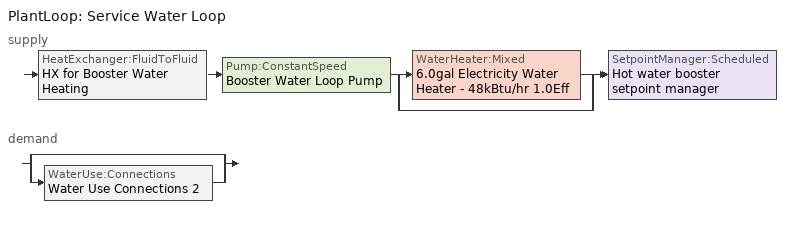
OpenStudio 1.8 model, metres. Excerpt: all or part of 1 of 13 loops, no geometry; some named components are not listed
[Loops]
PlantLoop 'Service Water Loop'
 supply: HeatExchanger:FluidToFluid 'HX for Booster Water Heating' > Pump:ConstantSpeed 'Booster Water Loop Pump' > split
  | WaterHeater:Mixed '6.0gal Electricity Water Heater - 48kBtu/hr 1.0Eff'
  | bypass
  join > SetpointManager:Scheduled 'Hot water booster setpoint manager'
 demand: split
  | bypass
  | WaterUse:Connections 'Water Use Connections 2'
[PlantLoop]
Service Water Loop: Plant Loop Volume {m3}=Autocalculate
[Sizing:Plant]
Service Water Loop: Loop Type=Heating; Design Loop Exit Temperature {C}=82.2222; Loop Design Temperature Difference {deltaC}=5; Sizing Option=NonCoincident; Zone Timesteps in Averaging Window=1; Coincident Sizing Factor Mode=None
[SetpointManager:Scheduled]
Hot water booster setpoint manager: Control Variable=Temperature; Schedule=Service Water Booster Temp - 180.0F
[Pump:ConstantSpeed]
Booster Water Loop Pump: Rated Flow Rate {m3/s}=autosize; Rated Pump Head {Pa}=0; Rated Power Consumption {W}=autosize; Motor Efficiency=1; Fraction of Motor Inefficiencies to Fluid Stream=0; Pump Control Type=Intermittent
[WaterHeater:Mixed]
6.0gal Electricity Water Heater - 48kBtu/hr 1.0Eff: Tank Volume {m3}=0.0227125; Setpoint Temperature Schedule=Service Water Booster Temp - 180.0F; Deadband Temperature Difference {deltaC}=2; Maximum Temperature Limit {C}=82.2222; Heater Control Type=Cycle; Heater Maximum Capacity {W}=14000; Heater Fuel Type=Electricity; Heater Thermal Efficiency=1; Off Cycle Parasitic Fuel Consumption Rate {W}=20; Off Cycle Parasitic Fuel Type=Electricity; Off Cycle Parasitic Heat Fraction to Tank=0.8; On Cycle Parasitic Fuel Type=Electricity; On Cycle Parasitic Heat Fraction to Tank=0; Ambient Temperature Indicator=Schedule; Ambient Temperature Schedule=Water Heater Ambient Temp Schedule - 70F 1; Off Cycle Loss Coefficient to Ambient Temperature {W/K}=0.796809; On Cycle Loss Coefficient to Ambient Temperature {W/K}=0.796809; Use Side Effectiveness=1; Source Side Effectiveness=1; Use Side Design Flow Rate {m3/s}=autosize; Source Side Design Flow Rate {m3/s}=autosize; Indirect Water Heating Recovery Time {hr}=1.5
[WaterUse:Connections]
Water Use Connections 2: Water Use Equipment Name 1=Booster Water Fixture - 23.7 gal/min at 180.0F
[WaterUse:Equipment:Definition]
Water Fixture Def - 23.7 gal/min: Peak Flow Rate {m3/s}=0.00149524; Target Temperature Schedule=Schedule Ruleset 6
[WaterUse:Equipment]
Booster Water Fixture - 23.7 gal/min at 180.0F: Water Use Equipment Definition=Water Fixture Def - 23.7 gal/min; Flow Rate Fraction Schedule=SchoolSecondary BLDG_SWH_SCH
[Schedule:Ruleset]
Name | Default Day Schedule | Summer Design Day Schedule | Winter Design Day Schedule
SchoolSecondary BLDG_SWH_SCH | SchoolSecondary BLDG_SWH_SCH Default | SchoolSecondary BLDG_SWH_SCH Summer Design Day | SchoolSecondary BLDG_SWH_SCH Winter Design Day
Service Water Booster Temp - 180.0F | Service Water Booster Temp - 180.0F Default
Water Heater Ambient Temp Schedule - 70F 1 | Water Heater Ambient Temp Schedule - 70F Default 1
Schedule Ruleset 6 | Schedule Day 70
[Schedule:Day]
SchoolSecondary BLDG_SWH_SCH Default; SchoolSecondary BLDG_SWH_SCH Summer Design Day 1; SchoolSecondary BLDG_SWH_SCH Summer Design Day 3; SchoolSecondary BLDG_SWH_SCH Summer Design Day 5: 24, 0, 0
SchoolSecondary BLDG_SWH_SCH Summer Design Day: 7, 0, 0.05, 8, 0, 0.1, 9, 0, 0.34, 10, 0, 0.6, 11, 0, 0.63, 12, 0, 0.72, 13, 0, 0.79, 14, 0, 0.83, 15, 0, 0.61, 16, 0, 0.65, 18, 0, 0.1, 19, 0, 0.19, 20, 0, 0.25, 22, 0, 0.22, 23, 0, 0.12, 24, 0, 0.09
SchoolSecondary BLDG_SWH_SCH Summer Design Day 2; SchoolSecondary BLDG_SWH_SCH Summer Design Day 6: 8, 0, 0, 9, 0, 0.34, 10, 0, 0.6, 11, 0, 0.63, 12, 0, 0.72, 13, 0, 0.79, 14, 0, 0.83, 15, 0, 0.61, 16, 0, 0.65, 18, 0, 0.1, 19, 0, 0.19, 20, 0, 0.25, 24, 0, 0
SchoolSecondary BLDG_SWH_SCH Winter Design Day: 9, 0, 0.03, 13, 0, 0.05, 24, 0, 0.03
SchoolSecondary BLDG_SWH_SCH Summer Design Day 4: 8, 0, 0, 18, 0, 0.1, 19, 0, 0.19, 20, 0, 0.25, 24, 0, 0
Service Water Booster Temp - 180.0F Default; Schedule Day 70: 24, 0, 82.2222
Water Heater Ambient Temp Schedule - 70F Default 1: 24, 0, 21.1111
[Schedule:Rule] Schedule Ruleset=SchoolSecondary BLDG_SWH_SCH; Date Specification Type=DateRange
Name | Rule Order | Day Schedule | Apply Sunday | Apply Saturday | Start Month | Start Day | End Month | End Day | Apply Monday | Apply Tuesday | Apply Wednesday | Apply Thursday | Apply Friday
Schedule Rule 101 | 5 | SchoolSecondary BLDG_SWH_SCH Summer Design Day 1 | Yes | Yes | 1 | 1 | 6 | 15
Schedule Rule 102 | 4 | SchoolSecondary BLDG_SWH_SCH Summer Design Day 2 |  |  | 1 | 1 | 6 | 15 | Yes | Yes | Yes | Yes | Yes
Schedule Rule 103 | 3 | SchoolSecondary BLDG_SWH_SCH Summer Design Day 3 | Yes | Yes | 6 | 16 | 9 | 15
Schedule Rule 104 | 2 | SchoolSecondary BLDG_SWH_SCH Summer Design Day 4 |  |  | 6 | 16 | 9 | 15 | Yes | Yes | Yes | Yes | Yes
Schedule Rule 105 | 1 | SchoolSecondary BLDG_SWH_SCH Summer Design Day 5 |  | Yes | 9 | 16 | 12 | 31
Schedule Rule 106 | 0 | SchoolSecondary BLDG_SWH_SCH Summer Design Day 6 |  |  | 9 | 16 | 12 | 31 | Yes | Yes | Yes | Yes | Yes
